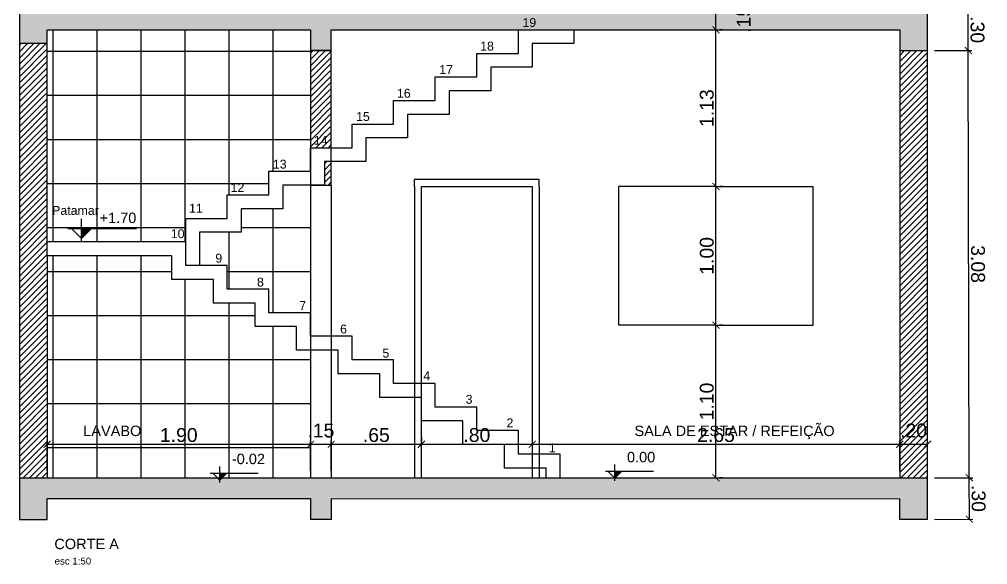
# Model space of a CAD drawing. Header units: millimetres. Extents: x 1336 to 452562, y -55875 to 2212.
# Drawn here: x 1342.03 to 1349.01, y 1612.36 to 1616.29 of the extents above; entities that cross this region are included whole.
import ezdxf

# ---------------------------------------------------------------- set-up
doc = ezdxf.new("R2010")
doc.units = ezdxf.units.MM
for name, color, linetype in [('A_0.1', 1, 'Continuous'), ('A_0.5', 5, 'Continuous'), ('B_Cotas                 11', 11, 'Continuous'), ('Z_ARQ-TEXTO3', 7, 'Continuous')]:
    doc.layers.add(name, color=color, linetype=linetype)
doc.styles.add('Annotative', font='arial.ttf')
doc.styles.add('Romans', font='aehalf.shx')
doc.dimstyles.new('1-50', dxfattribs={"dimscale": 0.5, "dimtxt": 0.2, "dimasz": 0.1, "dimexe": 0.05, "dimexo": 0.1, "dimgap": 0.03, "dimtad": 1, "dimzin": 5, "dimdsep": 46, "dimtxsty": 'Annotative', "dimblk": 'ARCHTICK', "dimcen": 0, "dimclrd": 256, "dimclre": 256, "dimclrt": 250, "dimadec": 0, "dimazin": 0, "dimtfac": 1, "dimtofl": 0, "dimtmove": 2, "dimatfit": 3, "dimldrblk": 'ARCHTICK', "dimfxl": 0.04, "dimtolj": 1, "dimtzin": 1, "dimarcsym": 0})

# ---------------------------------------------------------------- blocks, each defined once
blk = doc.blocks.new('corta de nivel corte')
at = {"layer": 'B_Cotas                 11', "ltscale": 0.5}
h = blk.add_hatch(color=256, dxfattribs=at)
h.dxf.hatch_style = 1
h.paths.add_polyline_path([(736.74, 593.69), (735.29, 593.69), (735.29, 592.23)])
at = {"layer": 'B_Cotas                 11'}
for p, q in [((733.33, 593.69), (743.2, 593.69)), ((735.29, 591.73), (735.29, 595.06))]:
    blk.add_line(p, q, dxfattribs=at)
blk.add_lwpolyline([(736.74, 593.69), (735.29, 592.23), (733.83, 593.69)], dxfattribs=at)
blk = doc.blocks.new('Escada Corte')
at = {"layer": 'A_0.1'}
for p, q in [((1361.4479, 1640.9211), (1361.5479, 1640.9211)), ((1357.7479, 1639.2911), (1357.7479, 1639.3911)), ((1358.8479, 1639.3911), (1358.8479, 1639.2211)), ((1361.3479, 1637.6911), (1361.4479, 1637.6911))]:
    blk.add_line(p, q, dxfattribs=at)
for points in [[(1358.7479, 1639.3911), (1358.7479, 1639.5611), (1359.0479, 1639.5611), (1359.0479, 1639.7311), (1359.3479, 1639.7311), (1359.3479, 1639.9011), (1359.6479, 1639.9011), (1359.6479, 1640.0711), (1359.9479, 1640.0711), (1359.9479, 1640.2411), (1360.2479, 1640.2411), (1360.2479, 1640.4111), (1360.5479, 1640.4111), (1360.5479, 1640.5811), (1360.8479, 1640.5811), (1360.8479, 1640.7511), (1361.1479, 1640.7511), (1361.1479, 1640.9211), (1361.4479, 1640.9211)], [(1361.5479, 1640.9211), (1361.5479, 1640.8211), (1361.2479, 1640.8211), (1361.2479, 1640.6511), (1360.9479, 1640.6511), (1360.9479, 1640.4811), (1360.6479, 1640.4811), (1360.6479, 1640.3111), (1360.3479, 1640.3111), (1360.3479, 1640.1411), (1360.0479, 1640.1411), (1360.0479, 1639.9711), (1359.7479, 1639.9711), (1359.7479, 1639.8011), (1359.4479, 1639.8011), (1359.4479, 1639.6311), (1359.1479, 1639.6311), (1359.1479, 1639.4611), (1358.8479, 1639.4611), (1358.8479, 1639.3911)], [(1361.4479, 1637.6911), (1361.4479, 1637.8611), (1361.1479, 1637.8611), (1361.1479, 1638.0311), (1360.8479, 1638.0311), (1360.8479, 1638.2011), (1360.5479, 1638.2011), (1360.5479, 1638.3711), (1360.2479, 1638.3711), (1360.2479, 1638.5411), (1359.9479, 1638.5411), (1359.9479, 1638.7111), (1359.6479, 1638.7111), (1359.6479, 1638.8811), (1359.3479, 1638.8811), (1359.3479, 1639.0511), (1359.0479, 1639.0511), (1359.0479, 1639.2211), (1358.7479, 1639.2211), (1358.7479, 1639.3911), (1357.7479, 1639.3911)], [(1361.3479, 1637.6911), (1361.3479, 1637.7611), (1361.0479, 1637.7611), (1361.0479, 1637.9311), (1360.7479, 1637.9311), (1360.7479, 1638.1011), (1360.4479, 1638.1011), (1360.4479, 1638.2711), (1360.1479, 1638.2711), (1360.1479, 1638.4411), (1359.8479, 1638.4411), (1359.8479, 1638.6111), (1359.5479, 1638.6111), (1359.5479, 1638.7811), (1359.2479, 1638.7811), (1359.2479, 1638.9511), (1358.9479, 1638.9511), (1358.9479, 1639.1211), (1358.6479, 1639.1211), (1358.6479, 1639.2911), (1357.7479, 1639.2911)]]:
    blk.add_lwpolyline(points, dxfattribs=at)
at = {"layer": 'B_Cotas                 11', "xscale": 0.05000000000004547, "yscale": 0.05000000000004547, "zscale": 0.05000000000004547}
blk.add_blockref('corta de nivel corte', (1321.232, 1609.8044), dxfattribs=at)
at = {"layer": 'A_0.1', "insert": (1358.3918, 1639.5268), "char_height": 0.075, "attachment_point": 9, "style": 'Romans'}
blk.add_mtext('{\\fArial|b0|i0|c0|p34;+1.70}', dxfattribs=at)
at = {"layer": 'Z_ARQ-TEXTO3', "char_height": 0.063913, "attachment_point": 1, "style": 'Romans'}
for s, insert in [('{\\fArial|b0|i0|c0|p34;20}', (1361.6596, 1641.239)), ('{\\fArial|b0|i0|c0|p34;19}', (1361.1767, 1641.0053)), ('{\\fArial|b0|i0|c0|p34;18}', (1360.8717, 1640.8354)), ('{\\fArial|b0|i0|c0|p34;17}', (1360.5767, 1640.666)), ('{\\fArial|b0|i0|c0|p34;16}', (1360.2717, 1640.4954)), ('{\\fArial|b0|i0|c0|p34;15}', (1359.9767, 1640.3275)), ('{\\fArial|b0|i0|c0|p34;14}', (1359.6717, 1640.1559)), ('{\\fArial|b0|i0|c0|p34;13}', (1359.3767, 1639.9843)), ('{\\fArial|b0|i0|c0|p34;12}', (1359.0717, 1639.8163)), ('{\\fArial|b0|i0|c0|p34;Patamar}', (1357.784, 1639.6507)), ('{\\fArial|b0|i0|c0|p34;11}', (1358.7717, 1639.6663)), ('{\\fArial|b0|i0|c0|p34;10}', (1358.6401, 1639.4828)), ('{\\fArial|b0|i0|c0|p34;9}', (1358.9618, 1639.3062)), ('{\\fArial|b0|i0|c0|p34;8}', (1359.2618, 1639.134)), ('{\\fArial|b0|i0|c0|p34;7}', (1359.5668, 1638.9648)), ('{\\fArial|b0|i0|c0|p34;6}', (1359.8618, 1638.7955)), ('{\\fArial|b0|i0|c0|p34;5}', (1360.1668, 1638.6218)), ('{\\fArial|b0|i0|c0|p34;3}', (1360.7668, 1638.2886)), ('{\\fArial|b0|i0|c0|p34;2}', (1361.0618, 1638.1193)), ('{\\fArial|b0|i0|c0|p34;1}', (1361.3668, 1637.9388))]:
    blk.add_mtext(s, dxfattribs=dict(at, insert=insert))
at = {"layer": 'Z_ARQ-TEXTO3', "insert": (1360.4618, 1638.4577), "char_height": 0.063913, "width": 0.059684, "attachment_point": 1, "style": 'Romans'}
blk.add_mtext('{\\fArial|b0|i0|c0|p34;4}', dxfattribs=at)
blk = doc.blocks.new('_ArchTick')
at = {"color": 0, "linetype": 'ByBlock', "const_width": 0.15}
blk.add_lwpolyline([(-0.5, -0.5), (0.5, 0.5)], dxfattribs=at)
blk = doc.blocks.new('*D46')
at = {"layer": 'A_0.1', "lineweight": -2, "transparency": 16777216}
for p, q in [((1342.2265, 1613.0395), (1342.2265, 1613.2561)), ((1342.2265, 1613.2311), (1344.1265, 1613.2311)), ((1344.1265, 1613.0395), (1344.1265, 1613.2561))]:
    blk.add_line(p, q, dxfattribs=at)
at = {"layer": 'Defpoints', "color": 0, "transparency": 16777216}
for p in [(1344.1265, 1613.2311), (1342.2265, 1612.9895), (1344.1265, 1612.9895)]:
    blk.add_point(p, dxfattribs=at)
at = {"layer": 'A_0.1', "lineweight": -2, "transparency": 16777216, "xscale": 0.05, "yscale": 0.05, "zscale": 0.05, "rotation": 180}
blk.add_blockref('_ArchTick', (1342.2265, 1613.2311), dxfattribs=at)
at = {"layer": 'A_0.1', "lineweight": -2, "transparency": 16777216, "xscale": 0.05, "yscale": 0.05, "zscale": 0.05}
blk.add_blockref('_ArchTick', (1344.1265, 1613.2311), dxfattribs=at)
at = {"layer": 'A_0.1', "color": 250, "transparency": 16777216, "insert": (1343.1765, 1613.2972), "char_height": 0.1, "attachment_point": 5, "style": 'Annotative'}
blk.add_mtext('\\A1;1.90', dxfattribs=at)
blk = doc.blocks.new('*D47')
at = {"layer": 'A_0.1', "lineweight": -2, "transparency": 16777216}
for p, q in [((1344.1265, 1613.0395), (1344.1265, 1613.2561)), ((1344.1265, 1613.2311), (1344.2765, 1613.2311)), ((1344.2765, 1613.0395), (1344.2765, 1613.2561))]:
    blk.add_line(p, q, dxfattribs=at)
at = {"layer": 'Defpoints', "color": 0, "transparency": 16777216}
for p in [(1344.2765, 1613.2311), (1344.1265, 1612.9895), (1344.2765, 1612.9895)]:
    blk.add_point(p, dxfattribs=at)
at = {"layer": 'A_0.1', "lineweight": -2, "transparency": 16777216, "xscale": 0.05, "yscale": 0.05, "zscale": 0.05, "rotation": 180}
blk.add_blockref('_ArchTick', (1344.1265, 1613.2311), dxfattribs=at)
at = {"layer": 'A_0.1', "lineweight": -2, "transparency": 16777216, "xscale": 0.05, "yscale": 0.05, "zscale": 0.05}
blk.add_blockref('_ArchTick', (1344.2765, 1613.2311), dxfattribs=at)
at = {"layer": 'A_0.1', "color": 250, "transparency": 16777216, "insert": (1344.2015, 1613.3297), "char_height": 0.1, "attachment_point": 5, "style": 'Annotative'}
blk.add_mtext('\\A1;.15', dxfattribs=at)
blk = doc.blocks.new('*D48')
at = {"layer": 'A_0.1', "lineweight": -2, "transparency": 16777216}
for p, q in [((1344.2765, 1613.0395), (1344.2765, 1613.2561)), ((1344.2765, 1613.2311), (1344.9265, 1613.2311)), ((1344.9265, 1613.2795), (1344.9265, 1613.2561))]:
    blk.add_line(p, q, dxfattribs=at)
at = {"layer": 'Defpoints', "color": 0, "transparency": 16777216}
for p in [(1344.9265, 1613.2311), (1344.9265, 1613.2295), (1344.2765, 1612.9895)]:
    blk.add_point(p, dxfattribs=at)
at = {"layer": 'A_0.1', "lineweight": -2, "transparency": 16777216, "xscale": 0.05, "yscale": 0.05, "zscale": 0.05, "rotation": 180}
blk.add_blockref('_ArchTick', (1344.2765, 1613.2311), dxfattribs=at)
at = {"layer": 'A_0.1', "lineweight": -2, "transparency": 16777216, "xscale": 0.05, "yscale": 0.05, "zscale": 0.05}
blk.add_blockref('_ArchTick', (1344.9265, 1613.2311), dxfattribs=at)
at = {"layer": 'A_0.1', "color": 250, "transparency": 16777216, "insert": (1344.6015, 1613.2972), "char_height": 0.1, "attachment_point": 5, "style": 'Annotative'}
blk.add_mtext('\\A1;.65', dxfattribs=at)
blk = doc.blocks.new('*D49')
at = {"layer": 'A_0.1', "lineweight": -2, "transparency": 16777216}
for p, q in [((1344.9265, 1613.2795), (1344.9265, 1613.2561)), ((1344.9265, 1613.2311), (1345.7265, 1613.2311)), ((1345.7265, 1613.2811), (1345.7265, 1613.2561))]:
    blk.add_line(p, q, dxfattribs=at)
at = {"layer": 'Defpoints', "color": 0, "transparency": 16777216}
for p in [(1344.9265, 1613.2295), (1345.7265, 1613.2311), (1345.7265, 1613.2311)]:
    blk.add_point(p, dxfattribs=at)
at = {"layer": 'A_0.1', "lineweight": -2, "transparency": 16777216, "xscale": 0.05, "yscale": 0.05, "zscale": 0.05, "rotation": 180}
blk.add_blockref('_ArchTick', (1344.9265, 1613.2311), dxfattribs=at)
at = {"layer": 'A_0.1', "lineweight": -2, "transparency": 16777216, "xscale": 0.05, "yscale": 0.05, "zscale": 0.05}
blk.add_blockref('_ArchTick', (1345.7265, 1613.2311), dxfattribs=at)
at = {"layer": 'A_0.1', "color": 250, "transparency": 16777216, "insert": (1345.3265, 1613.2972), "char_height": 0.1, "attachment_point": 5, "style": 'Annotative'}
blk.add_mtext('\\A1;.80', dxfattribs=at)
blk = doc.blocks.new('*D50')
at = {"layer": 'A_0.1', "lineweight": -2, "transparency": 16777216}
for p, q in [((1345.7265, 1613.2811), (1345.7265, 1613.2561)), ((1345.7265, 1613.2311), (1348.3772, 1613.2311)), ((1348.3772, 1613.0395), (1348.3772, 1613.2561))]:
    blk.add_line(p, q, dxfattribs=at)
at = {"layer": 'Defpoints', "color": 0, "transparency": 16777216}
for p in [(1345.7265, 1613.2311), (1348.3772, 1613.2311), (1348.3772, 1612.9895)]:
    blk.add_point(p, dxfattribs=at)
at = {"layer": 'A_0.1', "lineweight": -2, "transparency": 16777216, "xscale": 0.05, "yscale": 0.05, "zscale": 0.05, "rotation": 180}
blk.add_blockref('_ArchTick', (1345.7265, 1613.2311), dxfattribs=at)
at = {"layer": 'A_0.1', "lineweight": -2, "transparency": 16777216, "xscale": 0.05, "yscale": 0.05, "zscale": 0.05}
blk.add_blockref('_ArchTick', (1348.3772, 1613.2311), dxfattribs=at)
at = {"layer": 'A_0.1', "color": 250, "transparency": 16777216, "insert": (1347.0518, 1613.2972), "char_height": 0.1, "attachment_point": 5, "style": 'Annotative'}
blk.add_mtext('\\A1;2.65', dxfattribs=at)
blk = doc.blocks.new('*D51')
at = {"layer": 'A_0.1', "lineweight": -2, "transparency": 16777216}
for p, q in [((1348.3772, 1613.0395), (1348.3772, 1613.2561)), ((1348.3772, 1613.2311), (1348.5765, 1613.2311)), ((1348.5765, 1613.0395), (1348.5765, 1613.2561))]:
    blk.add_line(p, q, dxfattribs=at)
at = {"layer": 'Defpoints', "color": 0, "transparency": 16777216}
for p in [(1348.5765, 1613.2311), (1348.3772, 1612.9895), (1348.5765, 1612.9895)]:
    blk.add_point(p, dxfattribs=at)
at = {"layer": 'A_0.1', "lineweight": -2, "transparency": 16777216, "xscale": 0.05, "yscale": 0.05, "zscale": 0.05, "rotation": 180}
blk.add_blockref('_ArchTick', (1348.3772, 1613.2311), dxfattribs=at)
at = {"layer": 'A_0.1', "lineweight": -2, "transparency": 16777216, "xscale": 0.05, "yscale": 0.05, "zscale": 0.05}
blk.add_blockref('_ArchTick', (1348.5765, 1613.2311), dxfattribs=at)
at = {"layer": 'A_0.1', "color": 250, "transparency": 16777216, "insert": (1348.4768, 1613.3297), "char_height": 0.1, "attachment_point": 5, "style": 'Annotative'}
blk.add_mtext('\\A1;.20', dxfattribs=at)
blk = doc.blocks.new('*D52')
at = {"layer": 'A_0.1', "lineweight": -2, "transparency": 16777216}
for p, q in [((1347.0515, 1612.9895), (1347.0515, 1614.0895)), ((1347.1015, 1614.0895), (1347.0765, 1614.0895)), ((1347.1015, 1612.9895), (1347.0765, 1612.9895))]:
    blk.add_line(p, q, dxfattribs=at)
at = {"layer": 'Defpoints', "color": 0, "transparency": 16777216}
for p in [(1347.0515, 1614.0895), (1347.0515, 1614.0895), (1347.0515, 1612.9895)]:
    blk.add_point(p, dxfattribs=at)
at = {"layer": 'A_0.1', "lineweight": -2, "transparency": 16777216, "xscale": 0.05, "yscale": 0.05, "zscale": 0.05}
for p, rotation in [((1347.0515, 1614.0895), 90), ((1347.0515, 1612.9895), 270)]:
    blk.add_blockref('_ArchTick', p, dxfattribs=dict(at, rotation=rotation))
at = {"layer": 'A_0.1', "color": 250, "transparency": 16777216, "insert": (1346.9854, 1613.5395), "char_height": 0.1, "attachment_point": 5, "rotation": 90, "style": 'Annotative'}
blk.add_mtext('\\A1;1.10', dxfattribs=at)
blk = doc.blocks.new('*D53')
at = {"layer": 'A_0.1', "lineweight": -2, "transparency": 16777216}
for p, q in [((1347.0515, 1614.0895), (1347.0515, 1615.0895)), ((1347.1015, 1615.0895), (1347.0765, 1615.0895)), ((1347.1015, 1614.0895), (1347.0765, 1614.0895))]:
    blk.add_line(p, q, dxfattribs=at)
at = {"layer": 'Defpoints', "color": 0, "transparency": 16777216}
for p in [(1347.0515, 1615.0895), (1347.0515, 1615.0895), (1347.0515, 1614.0895)]:
    blk.add_point(p, dxfattribs=at)
at = {"layer": 'A_0.1', "lineweight": -2, "transparency": 16777216, "xscale": 0.05, "yscale": 0.05, "zscale": 0.05}
for p, rotation in [((1347.0515, 1615.0895), 90), ((1347.0515, 1614.0895), 270)]:
    blk.add_blockref('_ArchTick', p, dxfattribs=dict(at, rotation=rotation))
at = {"layer": 'A_0.1', "color": 250, "transparency": 16777216, "insert": (1346.9854, 1614.5895), "char_height": 0.1, "attachment_point": 5, "rotation": 90, "style": 'Annotative'}
blk.add_mtext('\\A1;1.00', dxfattribs=at)
blk = doc.blocks.new('*D54')
at = {"layer": 'A_0.1', "lineweight": -2, "transparency": 16777216}
for p, q in [((1347.0515, 1615.0895), (1347.0515, 1616.2195)), ((1347.1015, 1616.2195), (1347.0765, 1616.2195)), ((1347.1015, 1615.0895), (1347.0765, 1615.0895))]:
    blk.add_line(p, q, dxfattribs=at)
at = {"layer": 'Defpoints', "color": 0, "transparency": 16777216}
for p in [(1347.0515, 1616.2195), (1347.0515, 1616.2195), (1347.0515, 1615.0895)]:
    blk.add_point(p, dxfattribs=at)
at = {"layer": 'A_0.1', "lineweight": -2, "transparency": 16777216, "xscale": 0.05, "yscale": 0.05, "zscale": 0.05}
for p, rotation in [((1347.0515, 1616.2195), 90), ((1347.0515, 1615.0895), 270)]:
    blk.add_blockref('_ArchTick', p, dxfattribs=dict(at, rotation=rotation))
at = {"layer": 'A_0.1', "color": 250, "transparency": 16777216, "insert": (1346.9854, 1615.6545), "char_height": 0.1, "attachment_point": 5, "rotation": 90, "style": 'Annotative'}
blk.add_mtext('\\A1;1.13', dxfattribs=at)
blk = doc.blocks.new('*D55')
at = {"layer": 'A_0.1', "lineweight": -2, "transparency": 16777216}
for p, q in [((1348.6265, 1612.9896), (1348.9037, 1612.9903)), ((1348.8794, 1612.6902), (1348.8787, 1612.9902)), ((1348.6272, 1612.6896), (1348.9044, 1612.6903))]:
    blk.add_line(p, q, dxfattribs=at)
at = {"layer": 'Defpoints', "color": 0, "transparency": 16777216}
for p in [(1348.5765, 1612.9895), (1348.8787, 1612.9902), (1348.5772, 1612.6895)]:
    blk.add_point(p, dxfattribs=at)
at = {"layer": 'A_0.1', "lineweight": -2, "transparency": 16777216, "xscale": 0.05, "yscale": 0.05, "zscale": 0.05}
for p, rotation in [((1348.8787, 1612.9902), 90.13592155611558), ((1348.8794, 1612.6902), 270.1359215561156)]:
    blk.add_blockref('_ArchTick', p, dxfattribs=dict(at, rotation=rotation))
at = {"layer": 'A_0.1', "color": 250, "transparency": 16777216, "insert": (1348.9451, 1612.8404), "char_height": 0.1, "attachment_point": 5, "rotation": 270.13592, "style": 'Annotative'}
blk.add_mtext('\\A1;.30', dxfattribs=at)
blk = doc.blocks.new('*D56')
at = {"layer": 'A_0.1', "lineweight": -2, "transparency": 16777216}
for p, q in [((1348.6266, 1616.0696), (1348.8964, 1616.0702)), ((1348.8787, 1612.9902), (1348.8714, 1616.0702)), ((1348.6265, 1612.9896), (1348.9037, 1612.9903))]:
    blk.add_line(p, q, dxfattribs=at)
at = {"layer": 'Defpoints', "color": 0, "transparency": 16777216}
for p in [(1348.5766, 1616.0695), (1348.8714, 1616.0702), (1348.5765, 1612.9895)]:
    blk.add_point(p, dxfattribs=at)
at = {"layer": 'A_0.1', "lineweight": -2, "transparency": 16777216, "xscale": 0.05, "yscale": 0.05, "zscale": 0.05}
for p, rotation in [((1348.8714, 1616.0702), 90.13592155611558), ((1348.8787, 1612.9902), 270.1359215561156)]:
    blk.add_blockref('_ArchTick', p, dxfattribs=dict(at, rotation=rotation))
at = {"layer": 'A_0.1', "color": 250, "transparency": 16777216, "insert": (1348.9411, 1614.5304), "char_height": 0.1, "attachment_point": 5, "rotation": 270.13592, "style": 'Annotative'}
blk.add_mtext('\\A1;3.08', dxfattribs=at)
blk = doc.blocks.new('*D57')
at = {"layer": 'A_0.1', "lineweight": -2, "transparency": 16777216}
for p, q in [((1348.6266, 1616.3696), (1348.8957, 1616.3702)), ((1348.8714, 1616.0702), (1348.8707, 1616.3702)), ((1348.6266, 1616.0696), (1348.8964, 1616.0702))]:
    blk.add_line(p, q, dxfattribs=at)
at = {"layer": 'Defpoints', "color": 0, "transparency": 16777216}
for p in [(1348.5766, 1616.3695), (1348.8707, 1616.3702), (1348.5766, 1616.0695)]:
    blk.add_point(p, dxfattribs=at)
at = {"layer": 'A_0.1', "lineweight": -2, "transparency": 16777216, "xscale": 0.05, "yscale": 0.05, "zscale": 0.05}
for p, rotation in [((1348.8707, 1616.3702), 90.13592155611558), ((1348.8714, 1616.0702), 270.1359215561156)]:
    blk.add_blockref('_ArchTick', p, dxfattribs=dict(at, rotation=rotation))
at = {"layer": 'A_0.1', "color": 250, "transparency": 16777216, "insert": (1348.9371, 1616.2203), "char_height": 0.1, "attachment_point": 5, "rotation": 270.13592, "style": 'Annotative'}
blk.add_mtext('\\A1;.30', dxfattribs=at)
blk = doc.blocks.new('*D60')
at = {"layer": 'A_0.1', "lineweight": -2, "transparency": 16777216}
for p, q in [((1347.0515, 1616.2195), (1347.0515, 1616.3695)), ((1347.1015, 1616.3695), (1347.0765, 1616.3695)), ((1347.1015, 1616.2195), (1347.0765, 1616.2195))]:
    blk.add_line(p, q, dxfattribs=at)
at = {"layer": 'Defpoints', "color": 0, "transparency": 16777216}
for p in [(1347.0515, 1616.3695), (1347.0515, 1616.3695), (1347.0515, 1616.2195)]:
    blk.add_point(p, dxfattribs=at)
at = {"layer": 'A_0.1', "lineweight": -2, "transparency": 16777216, "xscale": 0.05, "yscale": 0.05, "zscale": 0.05}
for p, rotation in [((1347.0515, 1616.3695), 90), ((1347.0515, 1616.2195), 270)]:
    blk.add_blockref('_ArchTick', p, dxfattribs=dict(at, rotation=rotation))
at = {"layer": 'A_0.1', "color": 250, "transparency": 16777216, "insert": (1347.2521, 1616.2945), "char_height": 0.1, "attachment_point": 5, "rotation": 90, "style": 'Annotative'}
blk.add_mtext('\\A1;.15', dxfattribs=at)

msp = doc.modelspace()

# ---------------------------------------------------------------- hatches: boundary and pattern name
at = {"layer": 'A_0.1'}
h = msp.add_hatch(dxfattribs=at)
h.set_pattern_fill('AR-SAND', color=0, scale=0.002)
h.set_pattern_definition([(37.5, (-9.32811, -24.45833), (-0.0032000626, 0.0978826475), [0, -0.077216, 0, -0.08636, 0, -0.08255]), (7.5, (-9.32811, -24.45833), (0.089904657, 0.14336502), [0, -0.041656, 0, -0.069596, 0, -0.02667]), (327.5, (-9.390595, -24.45833), (0.158198474, 0.000287437), [0, -0.0254, 0, -0.09144, 0, -0.11938]), (317.5, (-9.3906, -24.45833), (0.1527112905, 0.044585865), [0, -0.0127, 0, -0.059944, 0, -0.06858])])
h.paths.add_polyline_path([(1348.5772, 1619.7495), (1342.0268, 1619.7495), (1342.0268, 1619.4495), (1342.2265, 1619.4495), (1342.2265, 1619.5995), (1348.3772, 1619.5995), (1348.3772, 1619.4495), (1348.5772, 1619.4495)])
h.paths.add_polyline_path([(1348.5772, 1616.3695), (1348.3772, 1616.3695), (1342.0266, 1616.3695), (1342.0266, 1616.1195), (1342.2265, 1616.1195), (1342.2265, 1616.2195), (1344.1265, 1616.2195), (1344.1265, 1616.0695), (1344.2765, 1616.0695), (1344.2765, 1616.2195), (1345.6265, 1616.2195), (1345.9265, 1616.2195), (1346.0265, 1616.2195), (1348.3772, 1616.2195), (1348.3772, 1616.0695), (1348.5772, 1616.0695)])
h.paths.add_polyline_path([(1348.5772, 1612.9895), (1342.0265, 1612.9895), (1342.0265, 1612.6895), (1342.2265, 1612.6895), (1342.2265, 1612.8395), (1344.1265, 1612.8406), (1344.1265, 1612.6895), (1344.2765, 1612.6895), (1344.2765, 1612.8407), (1348.3772, 1612.8388), (1348.3772, 1612.6888), (1348.5772, 1612.6895)])
h = msp.add_hatch(dxfattribs=at)
h.set_pattern_fill('ANSI31', color=0, scale=0.01)
h.set_pattern_definition([(45, (-9.32811, -24.45833), (-0.0224506403, 0.0224506403), [])])
h.paths.add_polyline_path([(1342.2265, 1619.4495), (1342.0268, 1619.4495), (1342.0266, 1616.3695), (1342.2265, 1616.3695)])
h.paths.add_polyline_path([(1342.2265, 1616.1195), (1342.0266, 1616.1195), (1342.0265, 1612.9895), (1342.2265, 1612.9895), (1342.2265, 1614.5895), (1342.2265, 1614.6895)])
h.paths.add_polyline_path([(1348.5772, 1616.0695), (1348.3772, 1616.0695), (1348.3772, 1612.9895), (1348.5772, 1612.9895)])
h.paths.add_polyline_path([(1348.5772, 1619.4495), (1348.3772, 1619.4495), (1348.3772, 1616.3695), (1348.5772, 1616.3695)])
h.paths.add_polyline_path([(1344.2765, 1615.2695), (1344.2265, 1615.2695), (1344.2265, 1615.0995), (1344.2765, 1615.0995)])
h.paths.add_polyline_path([(1344.2765, 1616.0695), (1344.1265, 1616.0695), (1344.1265, 1615.3695), (1344.2765, 1615.3695)])
h = msp.add_hatch(dxfattribs=at)
h.set_pattern_fill('NET', color=0, scale=0.1)
h.set_pattern_definition([(0, (-9.3281, -24.45833), (0, 0.3175), []), (90, (-9.3281, -24.45833), (-0.3175, 2e-17), [])])
h.paths.add_polyline_path([(1344.1265, 1616.2195), (1342.2265, 1616.2195), (1342.2265, 1614.6895), (1342.4749, 1614.6895), (1342.4749, 1614.7145), (1342.4022, 1614.7872), (1342.5476, 1614.7872), (1342.4749, 1614.7145), (1342.4749, 1614.6895), (1343.2265, 1614.6895), (1343.2265, 1614.8595), (1343.5265, 1614.8595), (1343.5265, 1615.0295), (1343.8265, 1615.0295), (1343.8265, 1615.1995), (1344.1265, 1615.1995), (1344.1265, 1615.3695)])
h.paths.add_polyline_path([(1344.1265, 1615.0995), (1343.9265, 1615.0995), (1343.9265, 1614.9295), (1343.6265, 1614.9295), (1343.6265, 1614.7595), (1343.3265, 1614.7595), (1343.3265, 1614.6895), (1343.3265, 1614.5195), (1343.5265, 1614.5195), (1343.5265, 1614.3495), (1343.8265, 1614.3495), (1343.8265, 1614.1795), (1344.1265, 1614.1795)])
h.paths.add_polyline_path([(1344.0265, 1614.0795), (1343.7265, 1614.0795), (1343.7265, 1614.2495), (1343.4265, 1614.2495), (1343.4265, 1614.4195), (1343.1265, 1614.4195), (1343.1265, 1614.5895), (1342.2265, 1614.5895), (1342.2265, 1612.9895), (1344.1265, 1612.9895), (1344.1265, 1613.9095), (1344.0265, 1613.9095)])
at = {"layer": 'B_Cotas                 11', "ltscale": 0.5}
h = msp.add_hatch(color=256, dxfattribs=at)
h.dxf.hatch_style = 1
h.paths.add_polyline_path([(1343.5234, 1613.0238), (1343.4724, 1613.0238), (1343.4724, 1612.9727)])
h = msp.add_hatch(color=256, dxfattribs=at)
h.dxf.hatch_style = 1
h.paths.add_polyline_path([(1346.3734, 1613.0367), (1346.3223, 1613.0367), (1346.3223, 1612.9857)])

# ---------------------------------------------------------------- linework, layer by layer
at = {"layer": 'A_0.1', "color": 5}
for p, q in [((1342.0268, 1619.7495), (1342.0265, 1612.9895)), ((1348.5772, 1612.6895), (1348.5772, 1619.7495)), ((1342.2265, 1614.6895), (1342.2265, 1616.2195)), ((1342.2265, 1616.2195), (1344.1265, 1616.2195)), ((1344.1265, 1616.2195), (1344.1265, 1616.0695)), ((1344.2765, 1616.2195), (1345.6265, 1616.2195)), ((1344.2765, 1616.0695), (1344.2765, 1616.2195)), ((1346.0265, 1616.2195), (1348.3772, 1616.2195)), ((1348.3772, 1616.2195), (1348.3772, 1616.0695)), ((1342.2265, 1616.1195), (1342.0266, 1616.1195)), ((1344.1265, 1616.0695), (1344.2765, 1616.0695)), ((1344.2765, 1616.0695), (1344.1265, 1616.0695)), ((1344.1265, 1616.0695), (1344.1265, 1615.0995)), ((1344.2765, 1615.0995), (1344.2765, 1616.0695)), ((1348.3772, 1616.0695), (1348.5766, 1616.0695)), ((1348.3772, 1616.0695), (1348.3772, 1612.9895)), ((1344.1265, 1615.0995), (1344.2765, 1615.0995)), ((1342.2265, 1614.5895), (1342.2265, 1612.9895)), ((1342.0265, 1612.9895), (1342.0265, 1612.6895)), ((1342.0265, 1612.9895), (1348.5765, 1612.9895)), ((1342.2265, 1612.8395), (1344.1265, 1612.8406)), ((1342.2265, 1612.6895), (1342.2265, 1612.8395)), ((1344.1265, 1612.8406), (1344.1265, 1612.6895)), ((1344.2765, 1612.8407), (1348.3772, 1612.8388)), ((1344.2765, 1612.8407), (1344.2765, 1612.6895)), ((1348.3772, 1612.6888), (1348.3772, 1612.8388)), ((1342.0265, 1612.6895), (1342.2265, 1612.6895)), ((1344.2765, 1612.6895), (1344.1265, 1612.6895)), ((1348.5772, 1612.6895), (1348.3772, 1612.6888))]:
    msp.add_line(p, q, dxfattribs=at)
at = {"layer": 'A_0.1'}
for p, q in [((1347.0515, 1616.2195), (1347.0515, 1616.2195)), ((1347.0515, 1612.9895), (1347.0515, 1614.0895)), ((1345.7265, 1612.9895), (1347.0515, 1612.9895)), ((1342.2265, 1612.8395), (1342.2265, 1612.8395))]:
    msp.add_line(p, q, dxfattribs=at)
at = {"layer": 'A_0.1', "color": 2}
for p, q in [((1344.8765, 1615.0895), (1344.8765, 1615.1395)), ((1345.7765, 1615.1395), (1344.8765, 1615.1395)), ((1345.7765, 1615.0895), (1345.7765, 1615.1395)), ((1344.8765, 1615.0895), (1344.8765, 1612.9895)), ((1344.9265, 1612.9895), (1344.9265, 1615.0895)), ((1344.9265, 1615.0895), (1345.7265, 1615.0895)), ((1345.7265, 1615.0895), (1345.7265, 1612.9895)), ((1345.7765, 1615.0895), (1345.7765, 1612.9895)), ((1347.0515, 1615.0895), (1346.3515, 1615.0895)), ((1346.3515, 1614.0895), (1346.3515, 1615.0895)), ((1347.0515, 1615.0895), (1347.7515, 1615.0895)), ((1347.7515, 1614.0895), (1347.7515, 1615.0895)), ((1347.0515, 1614.0895), (1346.3515, 1614.0895)), ((1347.0515, 1614.0895), (1347.7515, 1614.0895))]:
    msp.add_line(p, q, dxfattribs=at)
at = {"layer": 'A_0.1', "color": 3}
for p, q in [((1344.1265, 1615.0995), (1344.1265, 1612.9895)), ((1344.1265, 1615.0995), (1344.2765, 1615.0995)), ((1344.2765, 1615.0995), (1344.2765, 1612.9895))]:
    msp.add_line(p, q, dxfattribs=at)
at = {"layer": 'B_Cotas                 11'}
for p, q in [((1346.3223, 1612.9681), (1346.3223, 1613.0849)), ((1343.4037, 1613.0238), (1343.7502, 1613.0238)), ((1343.4724, 1612.9552), (1343.4724, 1613.072)), ((1346.2537, 1613.0367), (1346.6002, 1613.0367))]:
    msp.add_line(p, q, dxfattribs=at)
for points in [[(1343.5234, 1613.0238), (1343.4724, 1612.9727), (1343.4213, 1613.0238)], [(1346.3734, 1613.0367), (1346.3223, 1612.9857), (1346.2713, 1613.0367)]]:
    msp.add_lwpolyline(points, dxfattribs=at)

# ---------------------------------------------------------------- block references
at = {"layer": 'A_0.5'}
msp.add_blockref('Escada Corte', (-15.5215, -24.7016), dxfattribs=at)

# ---------------------------------------------------------------- texts
at = {"layer": 'B_Cotas                 11', "char_height": 0.075, "attachment_point": 1, "style": 'Romans'}
for s, insert in [('{\\fArial|b0|i0|c0|p34;-0.02}', (1343.5594, 1613.1632)), ('{\\fArial|b0|i0|c0|p34;0.00}', (1346.4094, 1613.1761))]:
    msp.add_mtext(s, dxfattribs=dict(at, insert=insert))
at = {"layer": 'Z_ARQ-TEXTO3', "attachment_point": 1, "style": 'Romans'}
for s, insert, char_height in [('{\\fArial|b0|i0|c0|p34;LAVABO}', (1342.4872, 1613.3652), 0.075), ('{\\fArial|b0|i0|c0|p34;SALA DE ESTAR / REFEIÇÃO}', (1346.4635, 1613.3653), 0.075), ('{\\fArial|b0|i0|c0|p34;CORTE A}', (1342.2789, 1612.55), 0.075), ('{\\fArial|b0|i0|c0|p34;esc 1:50}', (1342.2807, 1612.4142), 0.05)]:
    msp.add_mtext(s, dxfattribs=dict(at, insert=insert, char_height=char_height))

# ---------------------------------------------------------------- dimensions: what is measured, and where the dimension line sits
at = {"layer": 'A_0.1'}
for base, p1, p2, angle, picture, middle in [((1347.0515, 1616.3695), (1347.0515, 1616.2195), (1347.0515, 1616.3695), 90, '*D60', (1347.2521, 1616.2945)), ((1348.8707, 1616.3702), (1348.5766, 1616.0695), (1348.5766, 1616.3695), 270.13592, '*D57', (1348.9371, 1616.2203)), ((1347.0515, 1616.2195), (1347.0515, 1615.0895), (1347.0515, 1616.2195), 90, '*D54', (1346.9854, 1615.6545)), ((1348.8714, 1616.0702), (1348.5765, 1612.9895), (1348.5766, 1616.0695), 270.13592, '*D56', (1348.9411, 1614.5304)), ((1347.0515, 1615.0895), (1347.0515, 1614.0895), (1347.0515, 1615.0895), 90, '*D53', (1346.9854, 1614.5895)), ((1347.0515, 1614.0895), (1347.0515, 1612.9895), (1347.0515, 1614.0895), 90, '*D52', (1346.9854, 1613.5395))]:
    dim = msp.add_linear_dim(base=base, p1=p1, p2=p2, angle=angle, dimstyle='1-50', dxfattribs=at)
    dim.commit()
    dim.dimension.update_dxf_attribs({"geometry": picture, "text_midpoint": middle})
for base, p1, p2, picture, middle in [((1344.1265, 1613.2311), (1342.2265, 1612.9895), (1344.1265, 1612.9895), '*D46', (1343.1765, 1613.2972)), ((1344.2765, 1613.2311), (1344.1265, 1612.9895), (1344.2765, 1612.9895), '*D47', (1344.2015, 1613.3297)), ((1344.9265, 1613.2311), (1344.2765, 1612.9895), (1344.9265, 1613.2295), '*D48', (1344.6015, 1613.2972)), ((1345.7265, 1613.2311), (1344.9265, 1613.2295), (1345.7265, 1613.2311), '*D49', (1345.3265, 1613.2972)), ((1348.3772, 1613.2311), (1345.7265, 1613.2311), (1348.3772, 1612.9895), '*D50', (1347.0518, 1613.2972)), ((1348.5765, 1613.2311), (1348.3772, 1612.9895), (1348.5765, 1612.9895), '*D51', (1348.4768, 1613.3297))]:
    dim = msp.add_linear_dim(base=base, p1=p1, p2=p2, dimstyle='1-50', dxfattribs=at)
    dim.commit()
    dim.dimension.update_dxf_attribs({"geometry": picture, "text_midpoint": middle})
dim = msp.add_aligned_dim(p1=(1348.5772, 1612.6895), p2=(1348.5765, 1612.9895), distance=-0.3022, dimstyle='1-50', dxfattribs=at)
dim.commit()
dim.dimension.update_dxf_attribs({"geometry": '*D55', "text_midpoint": (1348.9451, 1612.8404)})

doc.saveas('drawing.dxf')
